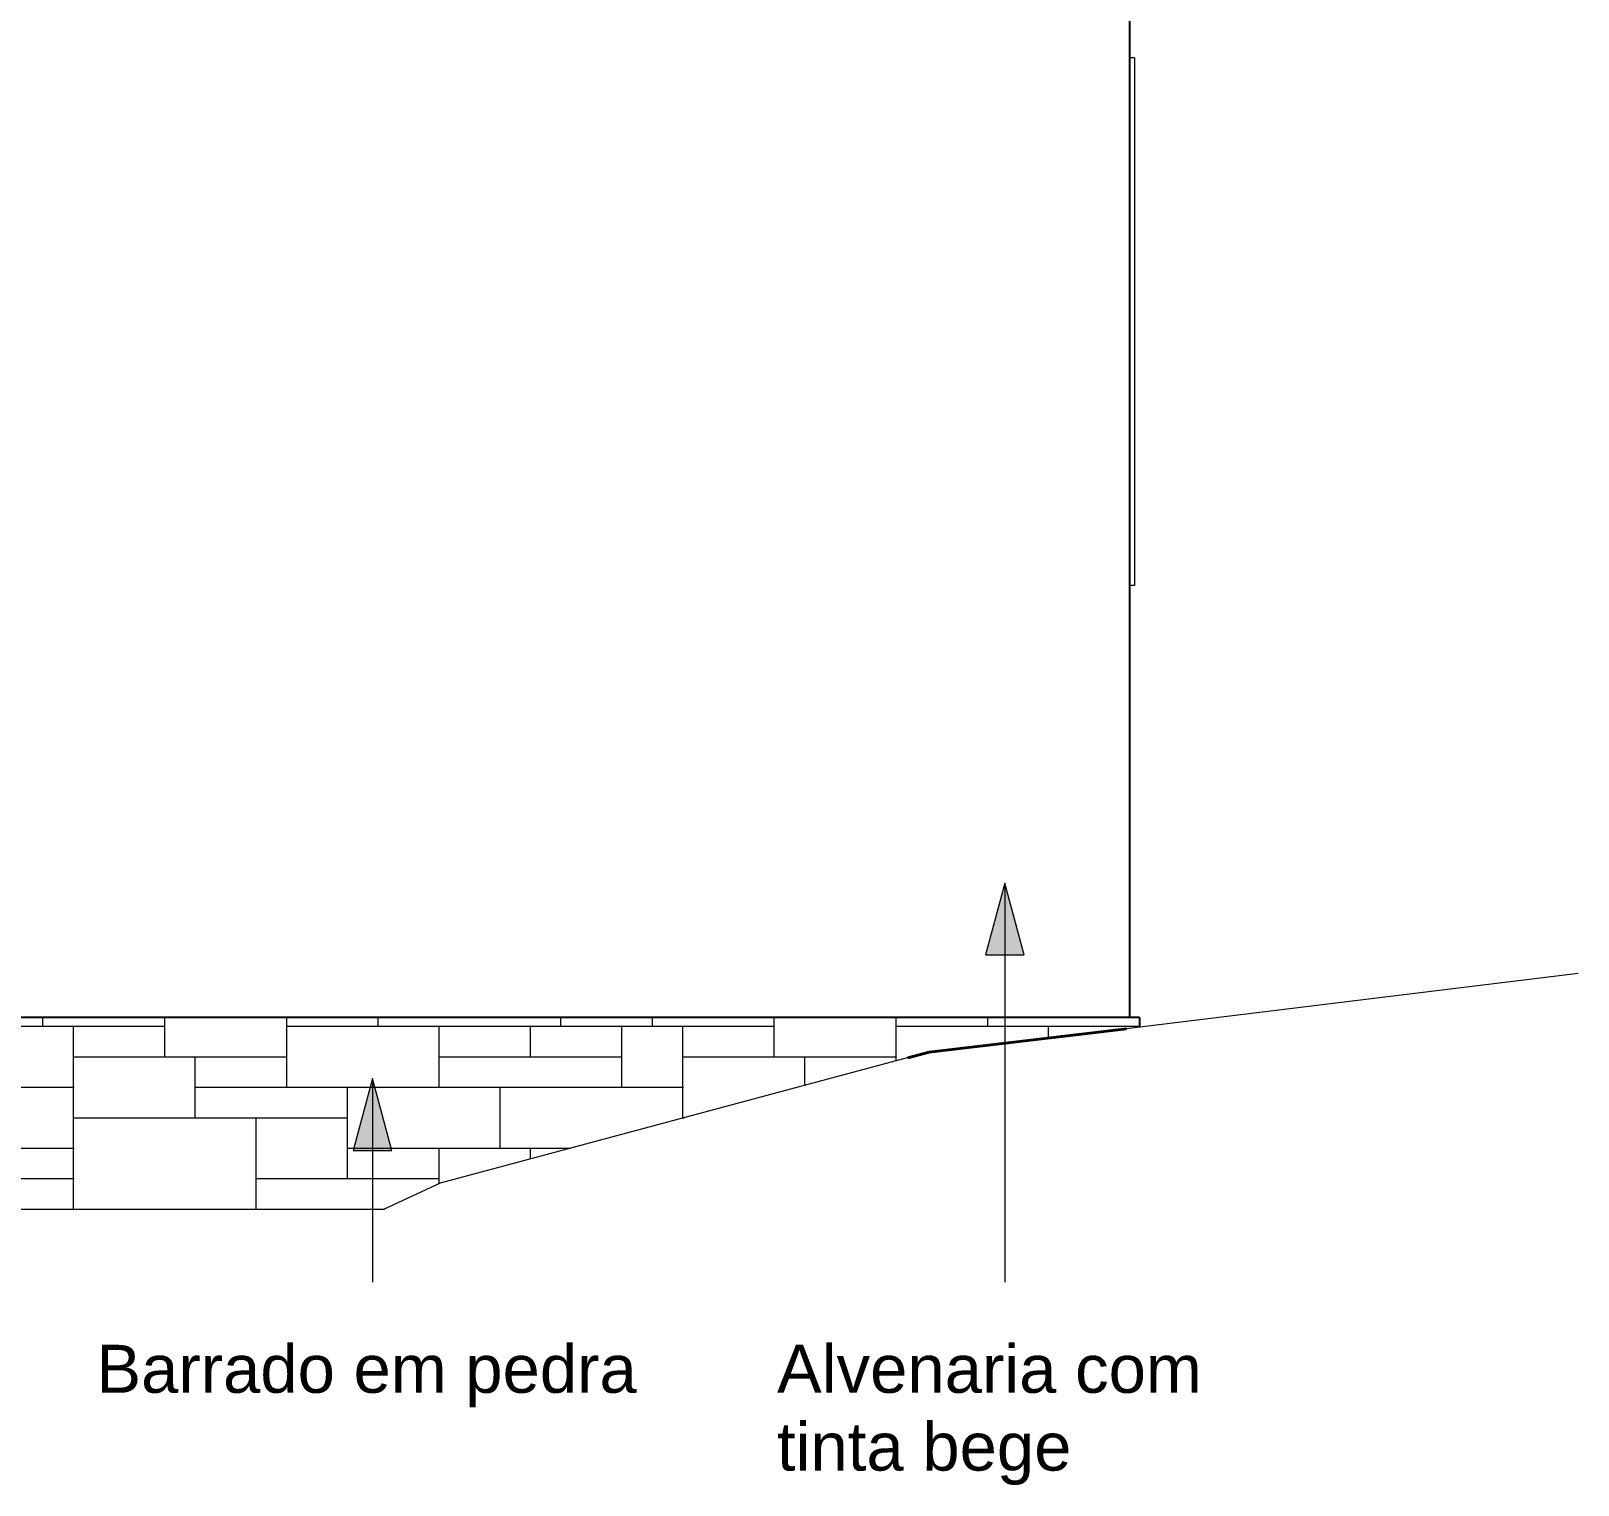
# Model space of a CAD drawing. Header units: millimetres. Extents: x -50912 to 58751, y -45352 to 5553.
# Drawn here: x -1844 to 1380, y -574 to 2456 of the extents above; entities that cross this region are included whole.
import ezdxf

# ---------------------------------------------------------------- set-up
doc = ezdxf.new("R2010")
doc.units = ezdxf.units.MM
for name, color, linetype, lineweight in [('A-DETL-THIN', 151, 'Continuous', 9), ('A-GLAZ', 151, 'Continuous', 9), ('A-WALL', 113, 'Continuous', 25), ('A-WALL-PATT', 111, 'Continuous', 25), ('C-TOPO', 7, 'Continuous', 9), ('G-ANNO-TEXT', 231, 'Continuous', 9)]:
    doc.layers.add(name, color=color, linetype=linetype, lineweight=lineweight)
doc.styles.add('Arial_1', font='arial.ttf', dxfattribs={"height": 100})
pattern_1 = [(0, (2053.9, 0), (0, 1270), [952.5, -317.5]), (0, (2053.9, 63.5), (0, 1270), [0, -381, 381, -190.5, -317.5]), (0, (2053.9, 63.5), (0, 1270), [-952.5, 317.5, 0]), (0, (2053.9, 127), (0, 1270), [0, -571.5, 698.5, 0]), (0, (2053.9, 190.5), (0, 1270), [571.5, -698.5]), (0, (2053.9, 254), (0, 1270), [0, -254, 1016, 0]), (0, (2053.9, 317.5), (0, 1270), [444.5, -317.5, 381, -127]), (0, (2498.4, 381), (0, 1270), [1016, -254]), (0, (1990.4, 444.5), (0, 1270), [698.5, -571.5]), (0, (1799.9, 508), (0, 1270), [571.5, -698.5]), (0, (2053.9, 571.5), (0, 1270), [1016, -254]), (0, (2053.9, 635), (0, 1270), [0, -508, 317.5, -190.5, -254]), (0, (2053.9, 635), (0, 1270), [-1016, 254, 0]), (0, (2688.9, 698.5), (0, 1270), [762, -508]), (0, (2180.9, 762), (0, 1270), [508, -254, 190.5, -317.5]), (0, (2434.9, 825.5), (0, 1270), [508, -190.5, 317.5, -254]), (0, (2942.9, 889), (0, 1270), [762, -508]), (0, (2434.9, 952.5), (0, 1270), [508, -762]), (0, (2688.9, 1016), (0, 1270), [571.5, -698.5]), (0, (2688.9, 1079.5), (0, 1270), [0, -381, 889, 0]), (0, (2307.9, 1143), (0, 1270), [381, -889]), (0, (2688.9, 1206.5), (0, 1270), [889, -381]), (90, (2053.9, 508), (-1270, 8e-14), [190.5, -508, 444.5, -127]), (90, (2180.9, 571.5), (-1270, 8e-14), [317.5, -190.5, 127, -635]), (90, (2244.4, 317.5), (-1270, 8e-14), [127, -1143]), (90, (2307.9, 190.5), (-1270, 8e-14), [127, -762, 190.5, -190.5]), (90, (2371.4, 444.5), (-1270, 8e-14), [127, -1143]), (90, (2434.9, 0), (-1270, 8e-14), [190.5, -571.5, 317.5, -190.5]), (90, (2498.4, 254), (-1270, 8e-14), [190.5, -1079.5]), (90, (2561.9, 571.5), (-1270, 8e-14), [190.5, -63.5, 127, -889]), (90, (2625.4, 63.5), (-1270, 8e-14), [190.5, -1079.5]), (90, (2688.9, 381), (-1270, 8e-14), [190.5, -63.5, 190.5, -127, -698.5]), (90, (2688.9, 381), (-1270, 8e-14), [-571.5, 317.5, -381]), (90, (2815.9, 381), (-1270, 8e-14), [0, -889, 127, -127, -127]), (90, (2815.9, 381), (-1270, 8e-14), [-1143, 127, 0]), (90, (2879.4, 571.5), (-1270, 8e-14), [127, -1143]), (90, (2942.9, 127), (-1270, 8e-14), [127, -444.5, 317.5, -381]), (90, (3006.4, 317.5), (-1270, 8e-14), [63.5, -825.5, 190.5, -190.5]), (90, (3069.9, 381), (-1270, 8e-14), [317.5, -317.5, 190.5, -444.5]), (90, (3133.4, 698.5), (-1270, 8e-14), [190.5, -317.5, 127, -635]), (90, (3196.9, 254), (-1270, 8e-14), [127, -1143]), (90, (3260.4, 381), (-1270, 8e-14), [127, -381, 190.5, -571.5])]
pattern_2 = [(45, (2053.85, 0), (0, 449.013), [317.5, -317.5]), (45, (2138.04, -84.2), (0, 449.013), [317.5, -317.5]), (45, (2222.23, -168.38), (0, 449.013), [317.5, -317.5]), (135, (2053.85, 56.12), (-449.013, 3e-14), [317.5, -317.5]), (135, (2138.04, 140.3), (-449.013, 3e-14), [317.5, -317.5]), (135, (2222.23, 224.5), (-449.013, 3e-14), [317.5, -317.5])]

# ---------------------------------------------------------------- blocks, each defined once
blk = doc.blocks.new('CRT_JAN_Correr_Vidro e Madeira_4 Folhas - 240x90 cm-3838197-FACHADA POSTERIOR GARAGEM')
at = {"layer": 'A-GLAZ'}
for p, q in [((-36234.6, 2400), (-36244.6, 2400)), ((-36234.6, 2400), (-36234.6, 1300)), ((-36234.6, 1300), (-36244.6, 1300))]:
    blk.add_line(p, q, dxfattribs=at)

msp = doc.modelspace()

# ---------------------------------------------------------------- hatches: boundary and pattern name
at = {"layer": 'A-WALL-PATT', "lineweight": 9}
h = msp.add_hatch(dxfattribs=at)
h.set_pattern_fill('FP_5', color=256, style=0, pattern_type=2)
h.set_pattern_definition(pattern_1)
h.paths.add_polyline_path([(-2914.049, 0), (-1108.776, 0), (-990.98, 54.929), (27.686, 328.205), (445.951, 377.189), (445.951, 400), (-2914.049, 400), (-2914.049, 17.698)])
h = msp.add_hatch(dxfattribs=at)
h.set_pattern_fill('FP_5', color=256, style=0, pattern_type=2)
h.set_pattern_definition(pattern_1)
h.paths.add_polyline_path([(445.951, 377.189), (465.951, 379.645), (465.951, 400), (445.951, 400)])
at = {"layer": 'C-TOPO'}
h = msp.add_hatch(dxfattribs=at)
h.set_pattern_fill('FP_6', color=256, style=0, pattern_type=2)
h.set_pattern_definition(pattern_2)
h.paths.add_polyline_path([(27.684, 325.832), (438.987, 376.334), (27.684, 328.205)])
h = msp.add_hatch(dxfattribs=at)
h.set_pattern_fill('FP_6', color=256, style=0, pattern_type=2)
h.set_pattern_definition(pattern_2)
h.paths.add_polyline_path([(-16.792, 315.962), (13.582, 324.101), (27.684, 325.832), (27.684, 328.205), (-0.308, 320.499)])
at = {"layer": 'G-ANNO-TEXT'}
for points in [[(185.329, 680.375), (145.137, 530.375), (225.522, 530.375)], [(-1131.768, 272.839), (-1171.961, 122.839), (-1091.576, 122.839)]]:
    msp.add_hatch(color=7, dxfattribs=at).paths.add_polyline_path(points)

# ---------------------------------------------------------------- linework, layer by layer
at = {"layer": 'A-DETL-THIN'}
for p, q in [((1379.796, 491.851), (13.582, 324.101)), ((13.582, 324.101), (-990.98, 54.929)), ((-990.98, 54.929), (-1108.776, 0)), ((-1108.776, 0), (-12294.049, 0))]:
    msp.add_line(p, q, dxfattribs=at)
at = {"layer": 'A-WALL'}
for p, q in [((445.951, 400), (445.951, 4586.037)), ((465.951, 400), (-2914.049, 400)), ((465.951, 400), (465.951, 379.645))]:
    msp.add_line(p, q, dxfattribs=at)
at = {"layer": 'C-TOPO', "lineweight": 40}
for p, q in [((438.987, 376.334), (27.684, 328.205)), ((27.684, 328.205), (-16.792, 315.962))]:
    msp.add_line(p, q, dxfattribs=at)
at = {"layer": 'C-TOPO', "color": 55}
for p, q in [((438.948, 376.329), (27.686, 328.205)), ((27.686, 328.205), (-16.725, 315.98))]:
    msp.add_line(p, q, dxfattribs=at)
at = {"layer": 'G-ANNO-TEXT', "color": 7}
for p, q in [((185.329, 680.375), (145.137, 530.375)), ((225.522, 530.375), (185.329, 680.375)), ((185.329, 680.375), (185.329, -151.298)), ((145.137, 530.375), (225.522, 530.375)), ((-1131.768, 272.839), (-1171.961, 122.839)), ((-1091.576, 122.839), (-1131.768, 272.839)), ((-1131.768, 272.839), (-1131.768, -151.298)), ((-1171.961, 122.839), (-1091.576, 122.839))]:
    msp.add_line(p, q, dxfattribs=at)

# ---------------------------------------------------------------- block references
at = {"layer": 'A-GLAZ'}
msp.add_blockref('CRT_JAN_Correr_Vidro e Madeira_4 Folhas - 240x90 cm-3838197-FACHADA POSTERIOR GARAGEM', (36690.571, 0), dxfattribs=at)

# ---------------------------------------------------------------- texts
at = {"layer": 'G-ANNO-TEXT', "color": 7, "char_height": 100, "attachment_point": 1, "style": 'Arial_1'}
for s, insert, width in [('Barrado em pedra', (-1707.268, -281.882), 1390.92781), ('Alvenaria com  ', (-289.232, -281.882), 1150.42156), ('tinta bege', (-289.232, -443.939), 761.60312)]:
    msp.add_mtext(s, dxfattribs=dict(at, insert=insert, width=width))

doc.saveas('drawing.dxf')
